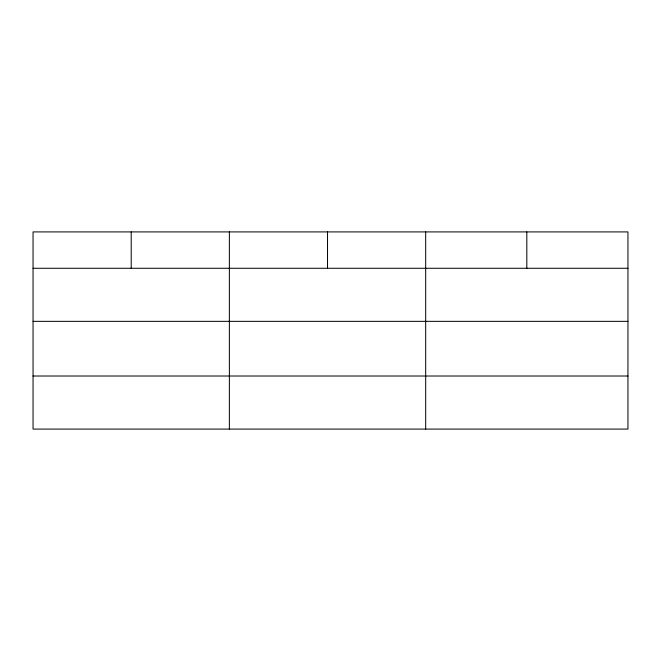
<?xml version="1.0" encoding="UTF-8"?>
<svg xmlns="http://www.w3.org/2000/svg" width="661" height="661" viewBox="0 0 661 661"><rect width="100%" height="100%" fill="white"/><g stroke="black" fill="none" stroke-linecap="round" stroke-linejoin="round"><path stroke-width="0.99" d="M627.95 321.345L627.95 231.912L33.05 231.912L33.05 429.088L627.95 429.088L627.95 321.345L33.05 321.345M33.05 268.275L627.95 268.275M33.05 376.018L627.95 376.018M526.817 231.912L526.817 268.275M425.684 231.912L425.684 429.088M327.526 231.912L327.526 268.275M229.367 231.912L229.367 429.088M131.209 231.912L131.209 268.275"/></g></svg>
